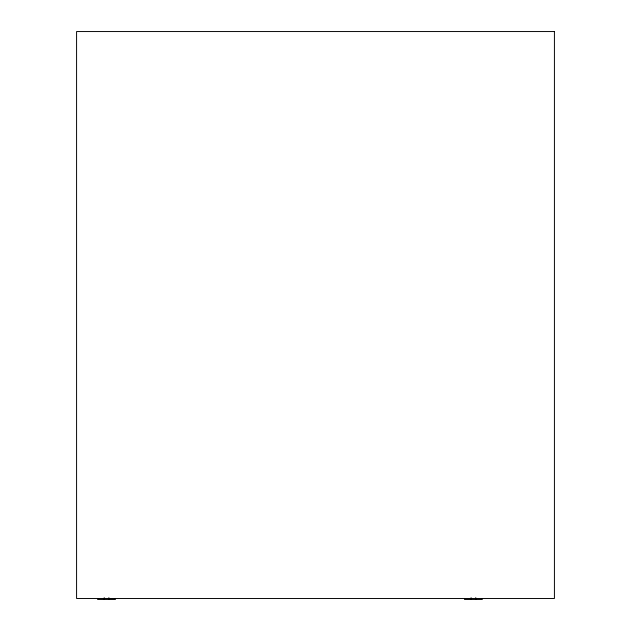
<?xml version="1.0" encoding="UTF-8"?>
<svg xmlns="http://www.w3.org/2000/svg" width="631" height="631" viewBox="0 0 631 631"><rect width="100%" height="100%" fill="white"/><g stroke="black" fill="none" stroke-linecap="round" stroke-linejoin="round"><path stroke-width="0.95" d="M482.305 598.48L482.305 599.45L464.487 599.45L464.487 598.48M475.758 597.652L475.758 599.45M471.097 597.652L471.097 599.45M115.426 598.48L115.426 599.45L97.608 599.45L97.608 598.48M108.879 597.652L108.879 599.45M104.218 597.652L104.218 599.45M554.42 31.55L76.58 31.55L76.58 598.48L554.42 598.48L554.42 31.55"/></g></svg>
